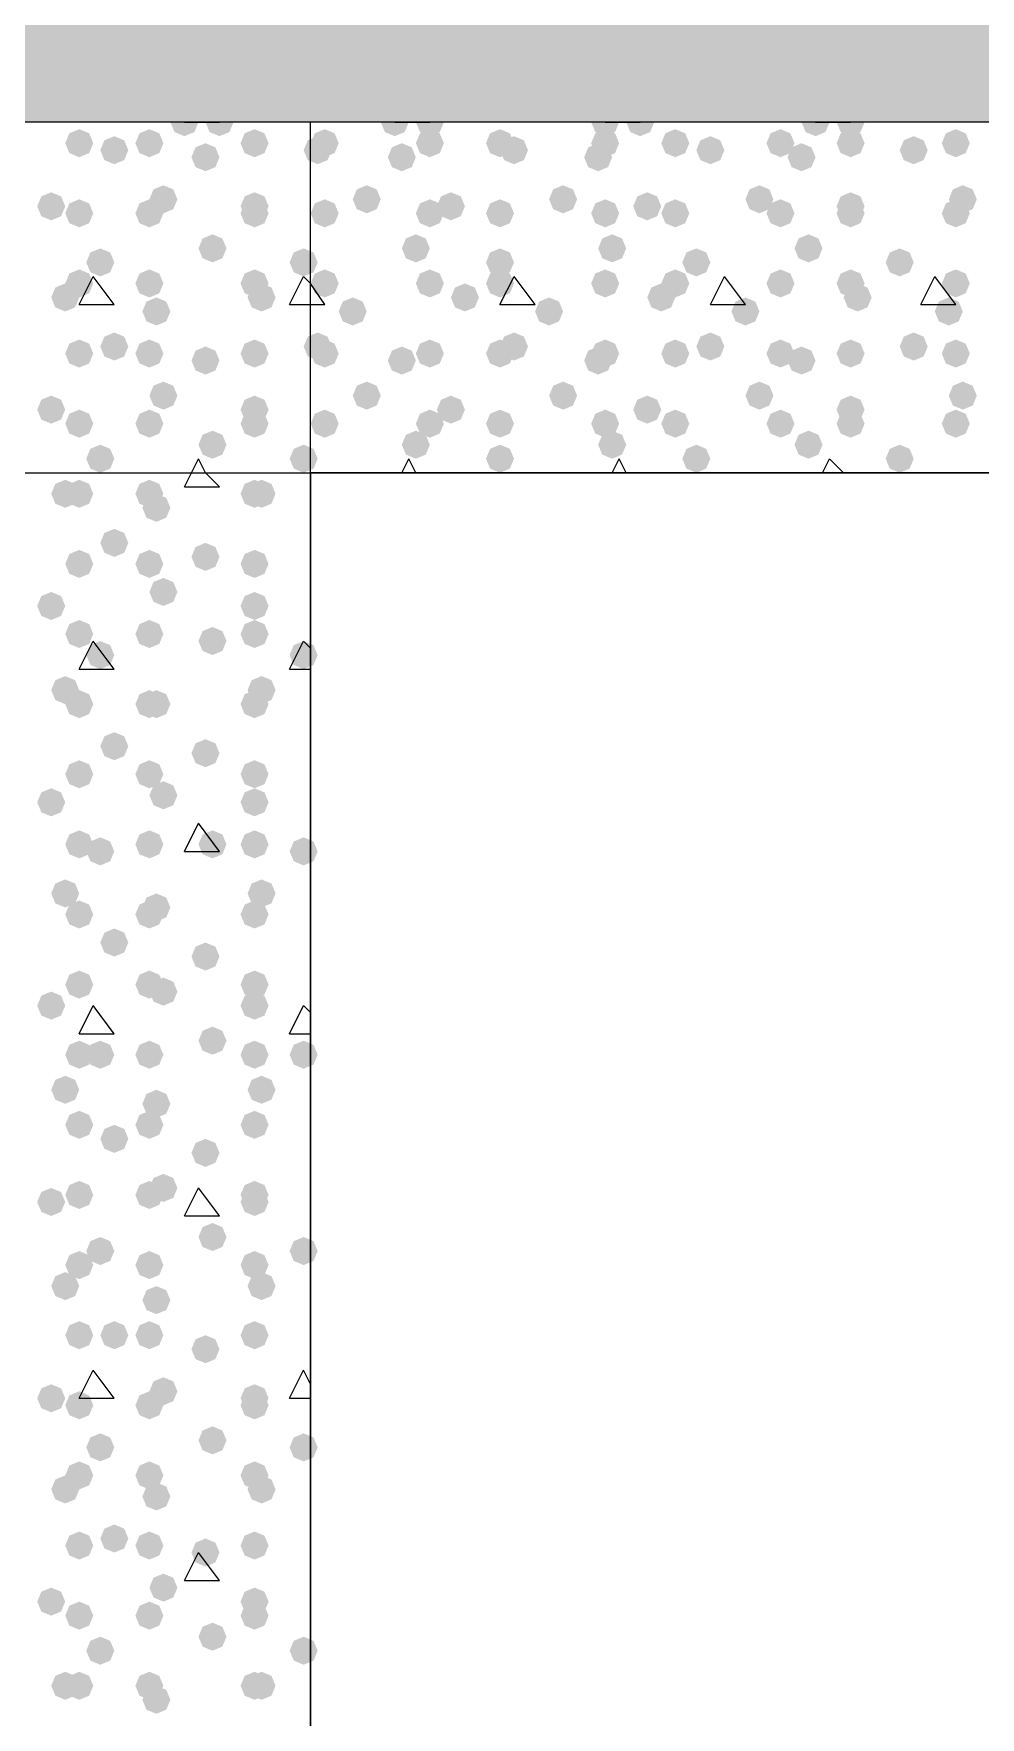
# Model space of a CAD drawing. Header units: millimetres. Extents: x 0 to 420, y 0 to 297.
# Drawn here: x 195.35 to 201.06, y 195.35 to 205.51 of the extents above; entities that cross this region are included whole.
import ezdxf

# ---------------------------------------------------------------- set-up
doc = ezdxf.new("R2010")
doc.units = ezdxf.units.MM
doc.layers.get('0').update_dxf_attribs({"linetype": 'CONTINUOUS'})

msp = doc.modelspace()

# ---------------------------------------------------------------- hatches: boundary and pattern name
at = {"true_color": 0x000008}
h = msp.add_hatch(color=0, dxfattribs=at)
h.paths.add_polyline_path([(379.603, 224.070333), (33.528, 224.070333), (379.603, 204.978)], flags=0)
h.paths.add_polyline_path([(33.528, 224.070333), (379.603, 204.978), (33.528, 204.978)], flags=0)
at = {"true_color": 0x000007}
for points in [[(196.342, 204.978), (196.317129, 204.918204), (196.257333, 204.893333), (196.197538, 204.918204), (196.172667, 204.978), (196.197537, 205.037796), (196.257333, 205.062667), (196.317129, 205.037796)], [(196.553667, 204.978), (196.528796, 204.918204), (196.469, 204.893333), (196.409204, 204.918204), (196.384333, 204.978), (196.409204, 205.037796), (196.469, 205.062667), (196.528796, 205.037796)], [(195.707, 204.851), (195.682129, 204.791204), (195.622333, 204.766333), (195.562537, 204.791204), (195.537667, 204.851), (195.562537, 204.910796), (195.622333, 204.935667), (195.682129, 204.910796)], [(196.130333, 204.851), (196.105462, 204.791204), (196.045667, 204.766333), (195.985871, 204.791204), (195.961, 204.851), (195.985871, 204.910796), (196.045667, 204.935667), (196.105462, 204.910796)], [(196.765333, 204.851), (196.740462, 204.791204), (196.680667, 204.766333), (196.620871, 204.791204), (196.596, 204.851), (196.620871, 204.910796), (196.680667, 204.935667), (196.740462, 204.910796)], [(195.918667, 204.808667), (195.893796, 204.748871), (195.834, 204.724), (195.774204, 204.748871), (195.749333, 204.808667), (195.774204, 204.868462), (195.834, 204.893333), (195.893796, 204.868463)], [(196.469, 204.766333), (196.444129, 204.706537), (196.384333, 204.681667), (196.324538, 204.706537), (196.299667, 204.766333), (196.324537, 204.826129), (196.384333, 204.851), (196.444129, 204.826129)], [(195.537667, 204.47), (195.512796, 204.410204), (195.453, 204.385333), (195.393204, 204.410204), (195.368333, 204.47), (195.393204, 204.529796), (195.453, 204.554667), (195.512796, 204.529796)], [(196.215, 204.512333), (196.190129, 204.452537), (196.130333, 204.427667), (196.070538, 204.452537), (196.045667, 204.512333), (196.070537, 204.572129), (196.130333, 204.597), (196.190129, 204.572129)], [(196.765333, 204.47), (196.740462, 204.410204), (196.680667, 204.385333), (196.620871, 204.410204), (196.596, 204.47), (196.620871, 204.529796), (196.680667, 204.554667), (196.740462, 204.529796)], [(195.707, 204.427667), (195.682129, 204.367871), (195.622333, 204.343), (195.562537, 204.367871), (195.537667, 204.427667), (195.562537, 204.487462), (195.622333, 204.512333), (195.682129, 204.487463)], [(196.130333, 204.427667), (196.105462, 204.367871), (196.045667, 204.343), (195.985871, 204.367871), (195.961, 204.427667), (195.985871, 204.487462), (196.045667, 204.512333), (196.105462, 204.487463)], [(196.765333, 204.427667), (196.740462, 204.367871), (196.680667, 204.343), (196.620871, 204.367871), (196.596, 204.427667), (196.620871, 204.487462), (196.680667, 204.512333), (196.740462, 204.487463)], [(196.511333, 204.216), (196.486462, 204.156204), (196.426667, 204.131333), (196.366871, 204.156204), (196.342, 204.216), (196.366871, 204.275796), (196.426667, 204.300667), (196.486462, 204.275796)], [(195.834, 204.131333), (195.809129, 204.071537), (195.749333, 204.046667), (195.689538, 204.071537), (195.664667, 204.131333), (195.689537, 204.191129), (195.749333, 204.216), (195.809129, 204.191129)], [(197.061667, 204.131333), (197.036796, 204.071537), (196.977, 204.046667), (196.917204, 204.071537), (196.892333, 204.131333), (196.917204, 204.191129), (196.977, 204.216), (197.036796, 204.191129)], [(195.707, 204.004333), (195.682129, 203.944537), (195.622333, 203.919667), (195.562537, 203.944537), (195.537667, 204.004333), (195.562537, 204.064129), (195.622333, 204.089), (195.682129, 204.064129)], [(196.130333, 204.004333), (196.105462, 203.944537), (196.045667, 203.919667), (195.985871, 203.944537), (195.961, 204.004333), (195.985871, 204.064129), (196.045667, 204.089), (196.105462, 204.064129)], [(196.765333, 204.004333), (196.740462, 203.944537), (196.680667, 203.919667), (196.620871, 203.944537), (196.596, 204.004333), (196.620871, 204.064129), (196.680667, 204.089), (196.740462, 204.064129)], [(195.622333, 203.919667), (195.597463, 203.859871), (195.537667, 203.835), (195.477871, 203.859871), (195.453, 203.919667), (195.477871, 203.979462), (195.537667, 204.004333), (195.597462, 203.979463)], [(196.172667, 203.835), (196.147796, 203.775204), (196.088, 203.750333), (196.028204, 203.775204), (196.003333, 203.835), (196.028204, 203.894796), (196.088, 203.919667), (196.147796, 203.894796)], [(196.807667, 203.919667), (196.782796, 203.859871), (196.723, 203.835), (196.663204, 203.859871), (196.638333, 203.919667), (196.663204, 203.979462), (196.723, 204.004333), (196.782796, 203.979463)], [(195.707, 203.581), (195.682129, 203.521204), (195.622333, 203.496333), (195.562537, 203.521204), (195.537667, 203.581), (195.562537, 203.640796), (195.622333, 203.665667), (195.682129, 203.640796)], [(195.918667, 203.623333), (195.893796, 203.563538), (195.834, 203.538667), (195.774204, 203.563538), (195.749333, 203.623333), (195.774204, 203.683129), (195.834, 203.708), (195.893796, 203.683129)], [(196.130333, 203.581), (196.105462, 203.521204), (196.045667, 203.496333), (195.985871, 203.521204), (195.961, 203.581), (195.985871, 203.640796), (196.045667, 203.665667), (196.105462, 203.640796)], [(196.469, 203.538667), (196.444129, 203.478871), (196.384333, 203.454), (196.324538, 203.478871), (196.299667, 203.538667), (196.324537, 203.598462), (196.384333, 203.623333), (196.444129, 203.598463)], [(196.765333, 203.581), (196.740462, 203.521204), (196.680667, 203.496333), (196.620871, 203.521204), (196.596, 203.581), (196.620871, 203.640796), (196.680667, 203.665667), (196.740462, 203.640796)], [(196.215, 203.327), (196.190129, 203.267204), (196.130333, 203.242333), (196.070538, 203.267204), (196.045667, 203.327), (196.070537, 203.386796), (196.130333, 203.411667), (196.190129, 203.386796)], [(195.537667, 203.242333), (195.512796, 203.182537), (195.453, 203.157667), (195.393204, 203.182537), (195.368333, 203.242333), (195.393204, 203.302129), (195.453, 203.327), (195.512796, 203.302129)], [(196.765333, 203.242333), (196.740462, 203.182537), (196.680667, 203.157667), (196.620871, 203.182537), (196.596, 203.242333), (196.620871, 203.302129), (196.680667, 203.327), (196.740462, 203.302129)], [(195.707, 203.157667), (195.682129, 203.097871), (195.622333, 203.073), (195.562537, 203.097871), (195.537667, 203.157667), (195.562537, 203.217462), (195.622333, 203.242333), (195.682129, 203.217463)], [(196.130333, 203.157667), (196.105462, 203.097871), (196.045667, 203.073), (195.985871, 203.097871), (195.961, 203.157667), (195.985871, 203.217462), (196.045667, 203.242333), (196.105462, 203.217463)], [(196.765333, 203.157667), (196.740462, 203.097871), (196.680667, 203.073), (196.620871, 203.097871), (196.596, 203.157667), (196.620871, 203.217462), (196.680667, 203.242333), (196.740462, 203.217463)], [(196.511333, 203.030667), (196.486462, 202.970871), (196.426667, 202.946), (196.366871, 202.970871), (196.342, 203.030667), (196.366871, 203.090462), (196.426667, 203.115333), (196.486462, 203.090463)], [(195.834, 202.946), (195.809129, 202.886204), (195.749333, 202.861333), (195.689538, 202.886204), (195.664667, 202.946), (195.689537, 203.005796), (195.749333, 203.030667), (195.809129, 203.005796)], [(197.061667, 202.946), (197.036796, 202.886204), (196.977, 202.861333), (196.917204, 202.886204), (196.892333, 202.946), (196.917204, 203.005796), (196.977, 203.030667), (197.036796, 203.005796)]]:
    msp.add_hatch(color=0, dxfattribs=at).paths.add_polyline_path(points, flags=0)
at = {"true_color": 0x000008}
for points in [[(197.612, 204.978), (197.587129, 204.918204), (197.527333, 204.893333), (197.467537, 204.918204), (197.442667, 204.978), (197.467537, 205.037796), (197.527333, 205.062667), (197.587129, 205.037796)], [(197.823667, 204.978), (197.798796, 204.918204), (197.739, 204.893333), (197.679204, 204.918204), (197.654333, 204.978), (197.679204, 205.037796), (197.739, 205.062667), (197.798796, 205.037796)], [(198.882, 204.978), (198.857129, 204.918204), (198.797333, 204.893333), (198.737537, 204.918204), (198.712667, 204.978), (198.737537, 205.037796), (198.797333, 205.062667), (198.857129, 205.037796)], [(199.093667, 204.978), (199.068796, 204.918204), (199.009, 204.893333), (198.949204, 204.918204), (198.924333, 204.978), (198.949204, 205.037796), (199.009, 205.062667), (199.068796, 205.037796)], [(200.152, 204.978), (200.127129, 204.918204), (200.067333, 204.893333), (200.007538, 204.918204), (199.982667, 204.978), (200.007537, 205.037796), (200.067333, 205.062667), (200.127129, 205.037796)], [(200.363667, 204.978), (200.338796, 204.918204), (200.279, 204.893333), (200.219204, 204.918204), (200.194333, 204.978), (200.219204, 205.037796), (200.279, 205.062667), (200.338796, 205.037796)], [(197.188667, 204.851), (197.163796, 204.791204), (197.104, 204.766333), (197.044204, 204.791204), (197.019333, 204.851), (197.044204, 204.910796), (197.104, 204.935667), (197.163796, 204.910796)], [(197.823667, 204.851), (197.798796, 204.791204), (197.739, 204.766333), (197.679204, 204.791204), (197.654333, 204.851), (197.679204, 204.910796), (197.739, 204.935667), (197.798796, 204.910796)], [(198.247, 204.851), (198.222129, 204.791204), (198.162333, 204.766333), (198.102537, 204.791204), (198.077667, 204.851), (198.102537, 204.910796), (198.162333, 204.935667), (198.222129, 204.910796)], [(198.882, 204.851), (198.857129, 204.791204), (198.797333, 204.766333), (198.737537, 204.791204), (198.712667, 204.851), (198.737537, 204.910796), (198.797333, 204.935667), (198.857129, 204.910796)], [(199.305333, 204.851), (199.280462, 204.791204), (199.220667, 204.766333), (199.160871, 204.791204), (199.136, 204.851), (199.160871, 204.910796), (199.220667, 204.935667), (199.280462, 204.910796)], [(199.940333, 204.851), (199.915462, 204.791204), (199.855667, 204.766333), (199.795871, 204.791204), (199.771, 204.851), (199.795871, 204.910796), (199.855667, 204.935667), (199.915462, 204.910796)], [(200.363667, 204.851), (200.338796, 204.791204), (200.279, 204.766333), (200.219204, 204.791204), (200.194333, 204.851), (200.219204, 204.910796), (200.279, 204.935667), (200.338796, 204.910796)], [(200.998667, 204.851), (200.973796, 204.791204), (200.914, 204.766333), (200.854204, 204.791204), (200.829333, 204.851), (200.854204, 204.910796), (200.914, 204.935667), (200.973796, 204.910796)], [(197.146333, 204.808667), (197.121462, 204.748871), (197.061667, 204.724), (197.001871, 204.748871), (196.977, 204.808667), (197.001871, 204.868462), (197.061667, 204.893333), (197.121462, 204.868463)], [(197.654333, 204.766333), (197.629462, 204.706537), (197.569667, 204.681667), (197.509871, 204.706537), (197.485, 204.766333), (197.509871, 204.826129), (197.569667, 204.851), (197.629462, 204.826129)], [(198.331667, 204.808667), (198.306796, 204.748871), (198.247, 204.724), (198.187204, 204.748871), (198.162333, 204.808667), (198.187204, 204.868462), (198.247, 204.893333), (198.306796, 204.868463)], [(198.839667, 204.766333), (198.814796, 204.706537), (198.755, 204.681667), (198.695204, 204.706537), (198.670333, 204.766333), (198.695204, 204.826129), (198.755, 204.851), (198.814796, 204.826129)], [(199.517, 204.808667), (199.492129, 204.748871), (199.432333, 204.724), (199.372537, 204.748871), (199.347667, 204.808667), (199.372537, 204.868462), (199.432333, 204.893333), (199.492129, 204.868463)], [(200.067333, 204.766333), (200.042463, 204.706537), (199.982667, 204.681667), (199.922871, 204.706537), (199.898, 204.766333), (199.922871, 204.826129), (199.982667, 204.851), (200.042462, 204.826129)], [(200.744667, 204.808667), (200.719796, 204.748871), (200.66, 204.724), (200.600204, 204.748871), (200.575333, 204.808667), (200.600204, 204.868462), (200.66, 204.893333), (200.719796, 204.868463)], [(197.442667, 204.512333), (197.417796, 204.452537), (197.358, 204.427667), (197.298204, 204.452537), (197.273333, 204.512333), (197.298204, 204.572129), (197.358, 204.597), (197.417796, 204.572129)], [(197.950667, 204.47), (197.925796, 204.410204), (197.866, 204.385333), (197.806204, 204.410204), (197.781333, 204.47), (197.806204, 204.529796), (197.866, 204.554667), (197.925796, 204.529796)], [(198.628, 204.512333), (198.603129, 204.452537), (198.543333, 204.427667), (198.483538, 204.452537), (198.458667, 204.512333), (198.483537, 204.572129), (198.543333, 204.597), (198.603129, 204.572129)], [(199.136, 204.47), (199.111129, 204.410204), (199.051333, 204.385333), (198.991538, 204.410204), (198.966667, 204.47), (198.991537, 204.529796), (199.051333, 204.554667), (199.111129, 204.529796)], [(199.813333, 204.512333), (199.788462, 204.452537), (199.728667, 204.427667), (199.668871, 204.452537), (199.644, 204.512333), (199.668871, 204.572129), (199.728667, 204.597), (199.788462, 204.572129)], [(200.363667, 204.47), (200.338796, 204.410204), (200.279, 204.385333), (200.219204, 204.410204), (200.194333, 204.47), (200.219204, 204.529796), (200.279, 204.554667), (200.338796, 204.529796)], [(201.041, 204.512333), (201.016129, 204.452537), (200.956333, 204.427667), (200.896538, 204.452537), (200.871667, 204.512333), (200.896537, 204.572129), (200.956333, 204.597), (201.016129, 204.572129)], [(197.188667, 204.427667), (197.163796, 204.367871), (197.104, 204.343), (197.044204, 204.367871), (197.019333, 204.427667), (197.044204, 204.487462), (197.104, 204.512333), (197.163796, 204.487463)], [(197.823667, 204.427667), (197.798796, 204.367871), (197.739, 204.343), (197.679204, 204.367871), (197.654333, 204.427667), (197.679204, 204.487462), (197.739, 204.512333), (197.798796, 204.487463)], [(198.247, 204.427667), (198.222129, 204.367871), (198.162333, 204.343), (198.102537, 204.367871), (198.077667, 204.427667), (198.102537, 204.487462), (198.162333, 204.512333), (198.222129, 204.487463)], [(198.882, 204.427667), (198.857129, 204.367871), (198.797333, 204.343), (198.737537, 204.367871), (198.712667, 204.427667), (198.737537, 204.487462), (198.797333, 204.512333), (198.857129, 204.487463)], [(199.305333, 204.427667), (199.280462, 204.367871), (199.220667, 204.343), (199.160871, 204.367871), (199.136, 204.427667), (199.160871, 204.487462), (199.220667, 204.512333), (199.280462, 204.487463)], [(199.940333, 204.427667), (199.915462, 204.367871), (199.855667, 204.343), (199.795871, 204.367871), (199.771, 204.427667), (199.795871, 204.487462), (199.855667, 204.512333), (199.915462, 204.487463)], [(200.363667, 204.427667), (200.338796, 204.367871), (200.279, 204.343), (200.219204, 204.367871), (200.194333, 204.427667), (200.219204, 204.487462), (200.279, 204.512333), (200.338796, 204.487463)], [(200.998667, 204.427667), (200.973796, 204.367871), (200.914, 204.343), (200.854204, 204.367871), (200.829333, 204.427667), (200.854204, 204.487462), (200.914, 204.512333), (200.973796, 204.487463)], [(197.739, 204.216), (197.714129, 204.156204), (197.654333, 204.131333), (197.594538, 204.156204), (197.569667, 204.216), (197.594537, 204.275796), (197.654333, 204.300667), (197.714129, 204.275796)], [(198.924333, 204.216), (198.899463, 204.156204), (198.839667, 204.131333), (198.779871, 204.156204), (198.755, 204.216), (198.779871, 204.275796), (198.839667, 204.300667), (198.899462, 204.275796)], [(200.109667, 204.216), (200.084796, 204.156204), (200.025, 204.131333), (199.965204, 204.156204), (199.940333, 204.216), (199.965204, 204.275796), (200.025, 204.300667), (200.084796, 204.275796)], [(198.247, 204.131333), (198.222129, 204.071537), (198.162333, 204.046667), (198.102537, 204.071537), (198.077667, 204.131333), (198.102537, 204.191129), (198.162333, 204.216), (198.222129, 204.191129)], [(199.432333, 204.131333), (199.407462, 204.071537), (199.347667, 204.046667), (199.287871, 204.071537), (199.263, 204.131333), (199.287871, 204.191129), (199.347667, 204.216), (199.407462, 204.191129)], [(200.66, 204.131333), (200.635129, 204.071537), (200.575333, 204.046667), (200.515537, 204.071537), (200.490667, 204.131333), (200.515537, 204.191129), (200.575333, 204.216), (200.635129, 204.191129)], [(197.188667, 204.004333), (197.163796, 203.944537), (197.104, 203.919667), (197.044204, 203.944537), (197.019333, 204.004333), (197.044204, 204.064129), (197.104, 204.089), (197.163796, 204.064129)], [(197.823667, 204.004333), (197.798796, 203.944537), (197.739, 203.919667), (197.679204, 203.944537), (197.654333, 204.004333), (197.679204, 204.064129), (197.739, 204.089), (197.798796, 204.064129)], [(198.247, 204.004333), (198.222129, 203.944537), (198.162333, 203.919667), (198.102537, 203.944537), (198.077667, 204.004333), (198.102537, 204.064129), (198.162333, 204.089), (198.222129, 204.064129)], [(198.882, 204.004333), (198.857129, 203.944537), (198.797333, 203.919667), (198.737537, 203.944537), (198.712667, 204.004333), (198.737537, 204.064129), (198.797333, 204.089), (198.857129, 204.064129)], [(199.305333, 204.004333), (199.280462, 203.944537), (199.220667, 203.919667), (199.160871, 203.944537), (199.136, 204.004333), (199.160871, 204.064129), (199.220667, 204.089), (199.280462, 204.064129)], [(199.940333, 204.004333), (199.915462, 203.944537), (199.855667, 203.919667), (199.795871, 203.944537), (199.771, 204.004333), (199.795871, 204.064129), (199.855667, 204.089), (199.915462, 204.064129)], [(200.363667, 204.004333), (200.338796, 203.944537), (200.279, 203.919667), (200.219204, 203.944537), (200.194333, 204.004333), (200.219204, 204.064129), (200.279, 204.089), (200.338796, 204.064129)], [(200.998667, 204.004333), (200.973796, 203.944537), (200.914, 203.919667), (200.854204, 203.944537), (200.829333, 204.004333), (200.854204, 204.064129), (200.914, 204.089), (200.973796, 204.064129)], [(197.358, 203.835), (197.333129, 203.775204), (197.273333, 203.750333), (197.213538, 203.775204), (197.188667, 203.835), (197.213537, 203.894796), (197.273333, 203.919667), (197.333129, 203.894796)], [(198.035333, 203.919667), (198.010462, 203.859871), (197.950667, 203.835), (197.890871, 203.859871), (197.866, 203.919667), (197.890871, 203.979462), (197.950667, 204.004333), (198.010462, 203.979463)], [(198.543333, 203.835), (198.518463, 203.775204), (198.458667, 203.750333), (198.398871, 203.775204), (198.374, 203.835), (198.398871, 203.894796), (198.458667, 203.919667), (198.518462, 203.894796)], [(199.220667, 203.919667), (199.195796, 203.859871), (199.136, 203.835), (199.076204, 203.859871), (199.051333, 203.919667), (199.076204, 203.979462), (199.136, 204.004333), (199.195796, 203.979463)], [(199.728667, 203.835), (199.703796, 203.775204), (199.644, 203.750333), (199.584204, 203.775204), (199.559333, 203.835), (199.584204, 203.894796), (199.644, 203.919667), (199.703796, 203.894796)], [(200.406, 203.919667), (200.381129, 203.859871), (200.321333, 203.835), (200.261538, 203.859871), (200.236667, 203.919667), (200.261537, 203.979462), (200.321333, 204.004333), (200.381129, 203.979463)], [(200.956333, 203.835), (200.931462, 203.775204), (200.871667, 203.750333), (200.811871, 203.775204), (200.787, 203.835), (200.811871, 203.894796), (200.871667, 203.919667), (200.931462, 203.894796)], [(197.146333, 203.623333), (197.121462, 203.563538), (197.061667, 203.538667), (197.001871, 203.563538), (196.977, 203.623333), (197.001871, 203.683129), (197.061667, 203.708), (197.121462, 203.683129)], [(197.188667, 203.581), (197.163796, 203.521204), (197.104, 203.496333), (197.044204, 203.521204), (197.019333, 203.581), (197.044204, 203.640796), (197.104, 203.665667), (197.163796, 203.640796)], [(197.654333, 203.538667), (197.629462, 203.478871), (197.569667, 203.454), (197.509871, 203.478871), (197.485, 203.538667), (197.509871, 203.598462), (197.569667, 203.623333), (197.629462, 203.598463)], [(197.823667, 203.581), (197.798796, 203.521204), (197.739, 203.496333), (197.679204, 203.521204), (197.654333, 203.581), (197.679204, 203.640796), (197.739, 203.665667), (197.798796, 203.640796)], [(198.247, 203.581), (198.222129, 203.521204), (198.162333, 203.496333), (198.102537, 203.521204), (198.077667, 203.581), (198.102537, 203.640796), (198.162333, 203.665667), (198.222129, 203.640796)], [(198.331667, 203.623333), (198.306796, 203.563538), (198.247, 203.538667), (198.187204, 203.563538), (198.162333, 203.623333), (198.187204, 203.683129), (198.247, 203.708), (198.306796, 203.683129)], [(198.839667, 203.538667), (198.814796, 203.478871), (198.755, 203.454), (198.695204, 203.478871), (198.670333, 203.538667), (198.695204, 203.598462), (198.755, 203.623333), (198.814796, 203.598463)], [(198.882, 203.581), (198.857129, 203.521204), (198.797333, 203.496333), (198.737537, 203.521204), (198.712667, 203.581), (198.737537, 203.640796), (198.797333, 203.665667), (198.857129, 203.640796)], [(199.305333, 203.581), (199.280462, 203.521204), (199.220667, 203.496333), (199.160871, 203.521204), (199.136, 203.581), (199.160871, 203.640796), (199.220667, 203.665667), (199.280462, 203.640796)], [(199.517, 203.623333), (199.492129, 203.563538), (199.432333, 203.538667), (199.372537, 203.563538), (199.347667, 203.623333), (199.372537, 203.683129), (199.432333, 203.708), (199.492129, 203.683129)], [(199.940333, 203.581), (199.915462, 203.521204), (199.855667, 203.496333), (199.795871, 203.521204), (199.771, 203.581), (199.795871, 203.640796), (199.855667, 203.665667), (199.915462, 203.640796)], [(200.067333, 203.538667), (200.042463, 203.478871), (199.982667, 203.454), (199.922871, 203.478871), (199.898, 203.538667), (199.922871, 203.598462), (199.982667, 203.623333), (200.042462, 203.598463)], [(200.363667, 203.581), (200.338796, 203.521204), (200.279, 203.496333), (200.219204, 203.521204), (200.194333, 203.581), (200.219204, 203.640796), (200.279, 203.665667), (200.338796, 203.640796)], [(200.744667, 203.623333), (200.719796, 203.563538), (200.66, 203.538667), (200.600204, 203.563538), (200.575333, 203.623333), (200.600204, 203.683129), (200.66, 203.708), (200.719796, 203.683129)], [(200.998667, 203.581), (200.973796, 203.521204), (200.914, 203.496333), (200.854204, 203.521204), (200.829333, 203.581), (200.854204, 203.640796), (200.914, 203.665667), (200.973796, 203.640796)], [(197.442667, 203.327), (197.417796, 203.267204), (197.358, 203.242333), (197.298204, 203.267204), (197.273333, 203.327), (197.298204, 203.386796), (197.358, 203.411667), (197.417796, 203.386796)], [(198.628, 203.327), (198.603129, 203.267204), (198.543333, 203.242333), (198.483538, 203.267204), (198.458667, 203.327), (198.483537, 203.386796), (198.543333, 203.411667), (198.603129, 203.386796)], [(199.813333, 203.327), (199.788462, 203.267204), (199.728667, 203.242333), (199.668871, 203.267204), (199.644, 203.327), (199.668871, 203.386796), (199.728667, 203.411667), (199.788462, 203.386796)], [(201.041, 203.327), (201.016129, 203.267204), (200.956333, 203.242333), (200.896538, 203.267204), (200.871667, 203.327), (200.896537, 203.386796), (200.956333, 203.411667), (201.016129, 203.386796)], [(197.950667, 203.242333), (197.925796, 203.182537), (197.866, 203.157667), (197.806204, 203.182537), (197.781333, 203.242333), (197.806204, 203.302129), (197.866, 203.327), (197.925796, 203.302129)], [(199.136, 203.242333), (199.111129, 203.182537), (199.051333, 203.157667), (198.991538, 203.182537), (198.966667, 203.242333), (198.991537, 203.302129), (199.051333, 203.327), (199.111129, 203.302129)], [(200.363667, 203.242333), (200.338796, 203.182537), (200.279, 203.157667), (200.219204, 203.182537), (200.194333, 203.242333), (200.219204, 203.302129), (200.279, 203.327), (200.338796, 203.302129)], [(197.188667, 203.157667), (197.163796, 203.097871), (197.104, 203.073), (197.044204, 203.097871), (197.019333, 203.157667), (197.044204, 203.217462), (197.104, 203.242333), (197.163796, 203.217463)], [(197.823667, 203.157667), (197.798796, 203.097871), (197.739, 203.073), (197.679204, 203.097871), (197.654333, 203.157667), (197.679204, 203.217462), (197.739, 203.242333), (197.798796, 203.217463)], [(198.247, 203.157667), (198.222129, 203.097871), (198.162333, 203.073), (198.102537, 203.097871), (198.077667, 203.157667), (198.102537, 203.217462), (198.162333, 203.242333), (198.222129, 203.217463)], [(198.882, 203.157667), (198.857129, 203.097871), (198.797333, 203.073), (198.737537, 203.097871), (198.712667, 203.157667), (198.737537, 203.217462), (198.797333, 203.242333), (198.857129, 203.217463)], [(199.305333, 203.157667), (199.280462, 203.097871), (199.220667, 203.073), (199.160871, 203.097871), (199.136, 203.157667), (199.160871, 203.217462), (199.220667, 203.242333), (199.280462, 203.217463)], [(199.940333, 203.157667), (199.915462, 203.097871), (199.855667, 203.073), (199.795871, 203.097871), (199.771, 203.157667), (199.795871, 203.217462), (199.855667, 203.242333), (199.915462, 203.217463)], [(200.363667, 203.157667), (200.338796, 203.097871), (200.279, 203.073), (200.219204, 203.097871), (200.194333, 203.157667), (200.219204, 203.217462), (200.279, 203.242333), (200.338796, 203.217463)], [(200.998667, 203.157667), (200.973796, 203.097871), (200.914, 203.073), (200.854204, 203.097871), (200.829333, 203.157667), (200.854204, 203.217462), (200.914, 203.242333), (200.973796, 203.217463)], [(197.739, 203.030667), (197.714129, 202.970871), (197.654333, 202.946), (197.594538, 202.970871), (197.569667, 203.030667), (197.594537, 203.090462), (197.654333, 203.115333), (197.714129, 203.090463)], [(198.924333, 203.030667), (198.899463, 202.970871), (198.839667, 202.946), (198.779871, 202.970871), (198.755, 203.030667), (198.779871, 203.090462), (198.839667, 203.115333), (198.899462, 203.090463)], [(200.109667, 203.030667), (200.084796, 202.970871), (200.025, 202.946), (199.965204, 202.970871), (199.940333, 203.030667), (199.965204, 203.090462), (200.025, 203.115333), (200.084796, 203.090463)], [(198.247, 202.946), (198.222129, 202.886204), (198.162333, 202.861333), (198.102537, 202.886204), (198.077667, 202.946), (198.102537, 203.005796), (198.162333, 203.030667), (198.222129, 203.005796)], [(199.432333, 202.946), (199.407462, 202.886204), (199.347667, 202.861333), (199.287871, 202.886204), (199.263, 202.946), (199.287871, 203.005796), (199.347667, 203.030667), (199.407462, 203.005796)], [(200.66, 202.946), (200.635129, 202.886204), (200.575333, 202.861333), (200.515537, 202.886204), (200.490667, 202.946), (200.515537, 203.005796), (200.575333, 203.030667), (200.635129, 203.005796)], [(195.622333, 202.734333), (195.597463, 202.674537), (195.537667, 202.649667), (195.477871, 202.674537), (195.453, 202.734333), (195.477871, 202.794129), (195.537667, 202.819), (195.597462, 202.794129)], [(195.707, 202.734333), (195.682129, 202.674537), (195.622333, 202.649667), (195.562537, 202.674537), (195.537667, 202.734333), (195.562537, 202.794129), (195.622333, 202.819), (195.682129, 202.794129)], [(196.130333, 202.734333), (196.105462, 202.674537), (196.045667, 202.649667), (195.985871, 202.674537), (195.961, 202.734333), (195.985871, 202.794129), (196.045667, 202.819), (196.105462, 202.794129)], [(196.765333, 202.734333), (196.740462, 202.674537), (196.680667, 202.649667), (196.620871, 202.674537), (196.596, 202.734333), (196.620871, 202.794129), (196.680667, 202.819), (196.740462, 202.794129)], [(196.807667, 202.734333), (196.782796, 202.674537), (196.723, 202.649667), (196.663204, 202.674537), (196.638333, 202.734333), (196.663204, 202.794129), (196.723, 202.819), (196.782796, 202.794129)], [(196.172667, 202.649667), (196.147796, 202.589871), (196.088, 202.565), (196.028204, 202.589871), (196.003333, 202.649667), (196.028204, 202.709462), (196.088, 202.734333), (196.147796, 202.709463)], [(195.918667, 202.438), (195.893796, 202.378204), (195.834, 202.353333), (195.774204, 202.378204), (195.749333, 202.438), (195.774204, 202.497796), (195.834, 202.522667), (195.893796, 202.497796)], [(195.707, 202.311), (195.682129, 202.251204), (195.622333, 202.226333), (195.562537, 202.251204), (195.537667, 202.311), (195.562537, 202.370796), (195.622333, 202.395667), (195.682129, 202.370796)], [(196.130333, 202.311), (196.105462, 202.251204), (196.045667, 202.226333), (195.985871, 202.251204), (195.961, 202.311), (195.985871, 202.370796), (196.045667, 202.395667), (196.105462, 202.370796)], [(196.469, 202.353333), (196.444129, 202.293537), (196.384333, 202.268667), (196.324538, 202.293537), (196.299667, 202.353333), (196.324537, 202.413129), (196.384333, 202.438), (196.444129, 202.413129)], [(196.765333, 202.311), (196.740462, 202.251204), (196.680667, 202.226333), (196.620871, 202.251204), (196.596, 202.311), (196.620871, 202.370796), (196.680667, 202.395667), (196.740462, 202.370796)], [(196.215, 202.141667), (196.190129, 202.081871), (196.130333, 202.057), (196.070538, 202.081871), (196.045667, 202.141667), (196.070537, 202.201462), (196.130333, 202.226333), (196.190129, 202.201463)], [(195.537667, 202.057), (195.512796, 201.997204), (195.453, 201.972333), (195.393204, 201.997204), (195.368333, 202.057), (195.393204, 202.116796), (195.453, 202.141667), (195.512796, 202.116796)], [(196.765333, 202.057), (196.740462, 201.997204), (196.680667, 201.972333), (196.620871, 201.997204), (196.596, 202.057), (196.620871, 202.116796), (196.680667, 202.141667), (196.740462, 202.116796)], [(195.707, 201.887667), (195.682129, 201.827871), (195.622333, 201.803), (195.562537, 201.827871), (195.537667, 201.887667), (195.562537, 201.947462), (195.622333, 201.972333), (195.682129, 201.947463)], [(196.130333, 201.887667), (196.105462, 201.827871), (196.045667, 201.803), (195.985871, 201.827871), (195.961, 201.887667), (195.985871, 201.947462), (196.045667, 201.972333), (196.105462, 201.947463)], [(196.511333, 201.845333), (196.486462, 201.785537), (196.426667, 201.760667), (196.366871, 201.785537), (196.342, 201.845333), (196.366871, 201.905129), (196.426667, 201.93), (196.486462, 201.905129)], [(196.765333, 201.887667), (196.740462, 201.827871), (196.680667, 201.803), (196.620871, 201.827871), (196.596, 201.887667), (196.620871, 201.947462), (196.680667, 201.972333), (196.740462, 201.947463)], [(195.834, 201.760667), (195.809129, 201.700871), (195.749333, 201.676), (195.689538, 201.700871), (195.664667, 201.760667), (195.689537, 201.820462), (195.749333, 201.845333), (195.809129, 201.820463)], [(197.061667, 201.760667), (197.036796, 201.700871), (196.977, 201.676), (196.917204, 201.700871), (196.892333, 201.760667), (196.917204, 201.820462), (196.977, 201.845333), (197.036796, 201.820463)], [(195.622333, 201.549), (195.597463, 201.489204), (195.537667, 201.464333), (195.477871, 201.489204), (195.453, 201.549), (195.477871, 201.608796), (195.537667, 201.633667), (195.597462, 201.608796)], [(196.807667, 201.549), (196.782796, 201.489204), (196.723, 201.464333), (196.663204, 201.489204), (196.638333, 201.549), (196.663204, 201.608796), (196.723, 201.633667), (196.782796, 201.608796)], [(195.707, 201.464333), (195.682129, 201.404538), (195.622333, 201.379667), (195.562537, 201.404538), (195.537667, 201.464333), (195.562537, 201.524129), (195.622333, 201.549), (195.682129, 201.524129)], [(196.130333, 201.464333), (196.105462, 201.404538), (196.045667, 201.379667), (195.985871, 201.404538), (195.961, 201.464333), (195.985871, 201.524129), (196.045667, 201.549), (196.105462, 201.524129)], [(196.172667, 201.464333), (196.147796, 201.404538), (196.088, 201.379667), (196.028204, 201.404538), (196.003333, 201.464333), (196.028204, 201.524129), (196.088, 201.549), (196.147796, 201.524129)], [(196.765333, 201.464333), (196.740462, 201.404538), (196.680667, 201.379667), (196.620871, 201.404538), (196.596, 201.464333), (196.620871, 201.524129), (196.680667, 201.549), (196.740462, 201.524129)], [(195.918667, 201.210333), (195.893796, 201.150537), (195.834, 201.125667), (195.774204, 201.150537), (195.749333, 201.210333), (195.774204, 201.270129), (195.834, 201.295), (195.893796, 201.270129)], [(196.469, 201.168), (196.444129, 201.108204), (196.384333, 201.083333), (196.324538, 201.108204), (196.299667, 201.168), (196.324537, 201.227796), (196.384333, 201.252667), (196.444129, 201.227796)], [(195.707, 201.041), (195.682129, 200.981204), (195.622333, 200.956333), (195.562537, 200.981204), (195.537667, 201.041), (195.562537, 201.100796), (195.622333, 201.125667), (195.682129, 201.100796)], [(196.130333, 201.041), (196.105462, 200.981204), (196.045667, 200.956333), (195.985871, 200.981204), (195.961, 201.041), (195.985871, 201.100796), (196.045667, 201.125667), (196.105462, 201.100796)], [(196.765333, 201.041), (196.740462, 200.981204), (196.680667, 200.956333), (196.620871, 200.981204), (196.596, 201.041), (196.620871, 201.100796), (196.680667, 201.125667), (196.740462, 201.100796)], [(196.215, 200.914), (196.190129, 200.854204), (196.130333, 200.829333), (196.070538, 200.854204), (196.045667, 200.914), (196.070537, 200.973796), (196.130333, 200.998667), (196.190129, 200.973796)], [(195.537667, 200.871667), (195.512796, 200.811871), (195.453, 200.787), (195.393204, 200.811871), (195.368333, 200.871667), (195.393204, 200.931462), (195.453, 200.956333), (195.512796, 200.931463)], [(196.765333, 200.871667), (196.740462, 200.811871), (196.680667, 200.787), (196.620871, 200.811871), (196.596, 200.871667), (196.620871, 200.931462), (196.680667, 200.956333), (196.740462, 200.931463)], [(195.707, 200.617667), (195.682129, 200.557871), (195.622333, 200.533), (195.562537, 200.557871), (195.537667, 200.617667), (195.562537, 200.677462), (195.622333, 200.702333), (195.682129, 200.677463)], [(195.834, 200.575333), (195.809129, 200.515537), (195.749333, 200.490667), (195.689538, 200.515537), (195.664667, 200.575333), (195.689537, 200.635129), (195.749333, 200.66), (195.809129, 200.635129)], [(196.130333, 200.617667), (196.105462, 200.557871), (196.045667, 200.533), (195.985871, 200.557871), (195.961, 200.617667), (195.985871, 200.677462), (196.045667, 200.702333), (196.105462, 200.677463)], [(196.511333, 200.617667), (196.486462, 200.557871), (196.426667, 200.533), (196.366871, 200.557871), (196.342, 200.617667), (196.366871, 200.677462), (196.426667, 200.702333), (196.486462, 200.677463)], [(196.765333, 200.617667), (196.740462, 200.557871), (196.680667, 200.533), (196.620871, 200.557871), (196.596, 200.617667), (196.620871, 200.677462), (196.680667, 200.702333), (196.740462, 200.677463)], [(197.061667, 200.575333), (197.036796, 200.515537), (196.977, 200.490667), (196.917204, 200.515537), (196.892333, 200.575333), (196.917204, 200.635129), (196.977, 200.66), (197.036796, 200.635129)], [(195.622333, 200.321333), (195.597463, 200.261537), (195.537667, 200.236667), (195.477871, 200.261537), (195.453, 200.321333), (195.477871, 200.381129), (195.537667, 200.406), (195.597462, 200.381129)], [(196.807667, 200.321333), (196.782796, 200.261537), (196.723, 200.236667), (196.663204, 200.261537), (196.638333, 200.321333), (196.663204, 200.381129), (196.723, 200.406), (196.782796, 200.381129)], [(195.707, 200.194333), (195.682129, 200.134537), (195.622333, 200.109667), (195.562537, 200.134537), (195.537667, 200.194333), (195.562537, 200.254129), (195.622333, 200.279), (195.682129, 200.254129)], [(196.130333, 200.194333), (196.105462, 200.134537), (196.045667, 200.109667), (195.985871, 200.134537), (195.961, 200.194333), (195.985871, 200.254129), (196.045667, 200.279), (196.105462, 200.254129)], [(196.172667, 200.236667), (196.147796, 200.176871), (196.088, 200.152), (196.028204, 200.176871), (196.003333, 200.236667), (196.028204, 200.296462), (196.088, 200.321333), (196.147796, 200.296463)], [(196.765333, 200.194333), (196.740462, 200.134537), (196.680667, 200.109667), (196.620871, 200.134537), (196.596, 200.194333), (196.620871, 200.254129), (196.680667, 200.279), (196.740462, 200.254129)], [(195.918667, 200.025), (195.893796, 199.965204), (195.834, 199.940333), (195.774204, 199.965204), (195.749333, 200.025), (195.774204, 200.084796), (195.834, 200.109667), (195.893796, 200.084796)], [(196.469, 199.940333), (196.444129, 199.880537), (196.384333, 199.855667), (196.324538, 199.880537), (196.299667, 199.940333), (196.324537, 200.000129), (196.384333, 200.025), (196.444129, 200.000129)], [(195.707, 199.771), (195.682129, 199.711204), (195.622333, 199.686333), (195.562537, 199.711204), (195.537667, 199.771), (195.562537, 199.830796), (195.622333, 199.855667), (195.682129, 199.830796)], [(196.130333, 199.771), (196.105462, 199.711204), (196.045667, 199.686333), (195.985871, 199.711204), (195.961, 199.771), (195.985871, 199.830796), (196.045667, 199.855667), (196.105462, 199.830796)], [(196.765333, 199.771), (196.740462, 199.711204), (196.680667, 199.686333), (196.620871, 199.711204), (196.596, 199.771), (196.620871, 199.830796), (196.680667, 199.855667), (196.740462, 199.830796)], [(196.215, 199.728667), (196.190129, 199.668871), (196.130333, 199.644), (196.070538, 199.668871), (196.045667, 199.728667), (196.070537, 199.788462), (196.130333, 199.813333), (196.190129, 199.788463)], [(195.537667, 199.644), (195.512796, 199.584204), (195.453, 199.559333), (195.393204, 199.584204), (195.368333, 199.644), (195.393204, 199.703796), (195.453, 199.728667), (195.512796, 199.703796)], [(196.765333, 199.644), (196.740462, 199.584204), (196.680667, 199.559333), (196.620871, 199.584204), (196.596, 199.644), (196.620871, 199.703796), (196.680667, 199.728667), (196.740462, 199.703796)], [(196.511333, 199.432333), (196.486462, 199.372537), (196.426667, 199.347667), (196.366871, 199.372537), (196.342, 199.432333), (196.366871, 199.492129), (196.426667, 199.517), (196.486462, 199.492129)], [(195.707, 199.347667), (195.682129, 199.287871), (195.622333, 199.263), (195.562537, 199.287871), (195.537667, 199.347667), (195.562537, 199.407462), (195.622333, 199.432333), (195.682129, 199.407463)], [(195.834, 199.347667), (195.809129, 199.287871), (195.749333, 199.263), (195.689538, 199.287871), (195.664667, 199.347667), (195.689537, 199.407462), (195.749333, 199.432333), (195.809129, 199.407463)], [(196.130333, 199.347667), (196.105462, 199.287871), (196.045667, 199.263), (195.985871, 199.287871), (195.961, 199.347667), (195.985871, 199.407462), (196.045667, 199.432333), (196.105462, 199.407463)], [(196.765333, 199.347667), (196.740462, 199.287871), (196.680667, 199.263), (196.620871, 199.287871), (196.596, 199.347667), (196.620871, 199.407462), (196.680667, 199.432333), (196.740462, 199.407463)], [(197.061667, 199.347667), (197.036796, 199.287871), (196.977, 199.263), (196.917204, 199.287871), (196.892333, 199.347667), (196.917204, 199.407462), (196.977, 199.432333), (197.036796, 199.407463)], [(195.622333, 199.136), (195.597463, 199.076204), (195.537667, 199.051333), (195.477871, 199.076204), (195.453, 199.136), (195.477871, 199.195796), (195.537667, 199.220667), (195.597462, 199.195796)], [(196.172667, 199.051333), (196.147796, 198.991537), (196.088, 198.966667), (196.028204, 198.991537), (196.003333, 199.051333), (196.028204, 199.111129), (196.088, 199.136), (196.147796, 199.111129)], [(196.807667, 199.136), (196.782796, 199.076204), (196.723, 199.051333), (196.663204, 199.076204), (196.638333, 199.136), (196.663204, 199.195796), (196.723, 199.220667), (196.782796, 199.195796)], [(195.707, 198.924333), (195.682129, 198.864537), (195.622333, 198.839667), (195.562537, 198.864537), (195.537667, 198.924333), (195.562537, 198.984129), (195.622333, 199.009), (195.682129, 198.984129)], [(196.130333, 198.924333), (196.105462, 198.864537), (196.045667, 198.839667), (195.985871, 198.864537), (195.961, 198.924333), (195.985871, 198.984129), (196.045667, 199.009), (196.105462, 198.984129)], [(196.765333, 198.924333), (196.740462, 198.864537), (196.680667, 198.839667), (196.620871, 198.864537), (196.596, 198.924333), (196.620871, 198.984129), (196.680667, 199.009), (196.740462, 198.984129)], [(195.918667, 198.839667), (195.893796, 198.779871), (195.834, 198.755), (195.774204, 198.779871), (195.749333, 198.839667), (195.774204, 198.899462), (195.834, 198.924333), (195.893796, 198.899463)], [(196.469, 198.755), (196.444129, 198.695204), (196.384333, 198.670333), (196.324538, 198.695204), (196.299667, 198.755), (196.324537, 198.814796), (196.384333, 198.839667), (196.444129, 198.814796)], [(196.215, 198.543333), (196.190129, 198.483537), (196.130333, 198.458667), (196.070538, 198.483537), (196.045667, 198.543333), (196.070537, 198.603129), (196.130333, 198.628), (196.190129, 198.603129)], [(195.537667, 198.458667), (195.512796, 198.398871), (195.453, 198.374), (195.393204, 198.398871), (195.368333, 198.458667), (195.393204, 198.518462), (195.453, 198.543333), (195.512796, 198.518463)], [(195.707, 198.501), (195.682129, 198.441204), (195.622333, 198.416333), (195.562537, 198.441204), (195.537667, 198.501), (195.562537, 198.560796), (195.622333, 198.585667), (195.682129, 198.560796)], [(196.130333, 198.501), (196.105462, 198.441204), (196.045667, 198.416333), (195.985871, 198.441204), (195.961, 198.501), (195.985871, 198.560796), (196.045667, 198.585667), (196.105462, 198.560796)], [(196.765333, 198.501), (196.740462, 198.441204), (196.680667, 198.416333), (196.620871, 198.441204), (196.596, 198.501), (196.620871, 198.560796), (196.680667, 198.585667), (196.740462, 198.560796)], [(196.765333, 198.458667), (196.740462, 198.398871), (196.680667, 198.374), (196.620871, 198.398871), (196.596, 198.458667), (196.620871, 198.518462), (196.680667, 198.543333), (196.740462, 198.518463)], [(196.511333, 198.247), (196.486462, 198.187204), (196.426667, 198.162333), (196.366871, 198.187204), (196.342, 198.247), (196.366871, 198.306796), (196.426667, 198.331667), (196.486462, 198.306796)], [(195.834, 198.162333), (195.809129, 198.102537), (195.749333, 198.077667), (195.689538, 198.102537), (195.664667, 198.162333), (195.689537, 198.222129), (195.749333, 198.247), (195.809129, 198.222129)], [(197.061667, 198.162333), (197.036796, 198.102537), (196.977, 198.077667), (196.917204, 198.102537), (196.892333, 198.162333), (196.917204, 198.222129), (196.977, 198.247), (197.036796, 198.222129)], [(195.707, 198.077667), (195.682129, 198.017871), (195.622333, 197.993), (195.562537, 198.017871), (195.537667, 198.077667), (195.562537, 198.137462), (195.622333, 198.162333), (195.682129, 198.137463)], [(196.130333, 198.077667), (196.105462, 198.017871), (196.045667, 197.993), (195.985871, 198.017871), (195.961, 198.077667), (195.985871, 198.137462), (196.045667, 198.162333), (196.105462, 198.137463)], [(196.765333, 198.077667), (196.740462, 198.017871), (196.680667, 197.993), (196.620871, 198.017871), (196.596, 198.077667), (196.620871, 198.137462), (196.680667, 198.162333), (196.740462, 198.137463)], [(195.622333, 197.950667), (195.597463, 197.890871), (195.537667, 197.866), (195.477871, 197.890871), (195.453, 197.950667), (195.477871, 198.010462), (195.537667, 198.035333), (195.597462, 198.010463)], [(196.807667, 197.950667), (196.782796, 197.890871), (196.723, 197.866), (196.663204, 197.890871), (196.638333, 197.950667), (196.663204, 198.010462), (196.723, 198.035333), (196.782796, 198.010463)], [(196.172667, 197.866), (196.147796, 197.806204), (196.088, 197.781333), (196.028204, 197.806204), (196.003333, 197.866), (196.028204, 197.925796), (196.088, 197.950667), (196.147796, 197.925796)], [(195.707, 197.654333), (195.682129, 197.594538), (195.622333, 197.569667), (195.562537, 197.594538), (195.537667, 197.654333), (195.562537, 197.714129), (195.622333, 197.739), (195.682129, 197.714129)], [(195.918667, 197.654333), (195.893796, 197.594538), (195.834, 197.569667), (195.774204, 197.594538), (195.749333, 197.654333), (195.774204, 197.714129), (195.834, 197.739), (195.893796, 197.714129)], [(196.130333, 197.654333), (196.105462, 197.594538), (196.045667, 197.569667), (195.985871, 197.594538), (195.961, 197.654333), (195.985871, 197.714129), (196.045667, 197.739), (196.105462, 197.714129)], [(196.765333, 197.654333), (196.740462, 197.594538), (196.680667, 197.569667), (196.620871, 197.594538), (196.596, 197.654333), (196.620871, 197.714129), (196.680667, 197.739), (196.740462, 197.714129)], [(196.469, 197.569667), (196.444129, 197.509871), (196.384333, 197.485), (196.324538, 197.509871), (196.299667, 197.569667), (196.324537, 197.629462), (196.384333, 197.654333), (196.444129, 197.629463)], [(195.537667, 197.273333), (195.512796, 197.213537), (195.453, 197.188667), (195.393204, 197.213537), (195.368333, 197.273333), (195.393204, 197.333129), (195.453, 197.358), (195.512796, 197.333129)], [(195.707, 197.231), (195.682129, 197.171204), (195.622333, 197.146333), (195.562537, 197.171204), (195.537667, 197.231), (195.562537, 197.290796), (195.622333, 197.315667), (195.682129, 197.290796)], [(196.130333, 197.231), (196.105462, 197.171204), (196.045667, 197.146333), (195.985871, 197.171204), (195.961, 197.231), (195.985871, 197.290796), (196.045667, 197.315667), (196.105462, 197.290796)], [(196.215, 197.315667), (196.190129, 197.255871), (196.130333, 197.231), (196.070538, 197.255871), (196.045667, 197.315667), (196.070537, 197.375462), (196.130333, 197.400333), (196.190129, 197.375463)], [(196.765333, 197.273333), (196.740462, 197.213537), (196.680667, 197.188667), (196.620871, 197.213537), (196.596, 197.273333), (196.620871, 197.333129), (196.680667, 197.358), (196.740462, 197.333129)], [(196.765333, 197.231), (196.740462, 197.171204), (196.680667, 197.146333), (196.620871, 197.171204), (196.596, 197.231), (196.620871, 197.290796), (196.680667, 197.315667), (196.740462, 197.290796)], [(196.511333, 197.019333), (196.486462, 196.959537), (196.426667, 196.934667), (196.366871, 196.959537), (196.342, 197.019333), (196.366871, 197.079129), (196.426667, 197.104), (196.486462, 197.079129)], [(195.834, 196.977), (195.809129, 196.917204), (195.749333, 196.892333), (195.689538, 196.917204), (195.664667, 196.977), (195.689537, 197.036796), (195.749333, 197.061667), (195.809129, 197.036796)], [(197.061667, 196.977), (197.036796, 196.917204), (196.977, 196.892333), (196.917204, 196.917204), (196.892333, 196.977), (196.917204, 197.036796), (196.977, 197.061667), (197.036796, 197.036796)], [(195.622333, 196.723), (195.597463, 196.663204), (195.537667, 196.638333), (195.477871, 196.663204), (195.453, 196.723), (195.477871, 196.782796), (195.537667, 196.807667), (195.597462, 196.782796)], [(195.707, 196.807667), (195.682129, 196.747871), (195.622333, 196.723), (195.562537, 196.747871), (195.537667, 196.807667), (195.562537, 196.867462), (195.622333, 196.892333), (195.682129, 196.867463)], [(196.130333, 196.807667), (196.105462, 196.747871), (196.045667, 196.723), (195.985871, 196.747871), (195.961, 196.807667), (195.985871, 196.867462), (196.045667, 196.892333), (196.105462, 196.867463)], [(196.765333, 196.807667), (196.740462, 196.747871), (196.680667, 196.723), (196.620871, 196.747871), (196.596, 196.807667), (196.620871, 196.867462), (196.680667, 196.892333), (196.740462, 196.867463)], [(196.807667, 196.723), (196.782796, 196.663204), (196.723, 196.638333), (196.663204, 196.663204), (196.638333, 196.723), (196.663204, 196.782796), (196.723, 196.807667), (196.782796, 196.782796)], [(196.172667, 196.680667), (196.147796, 196.620871), (196.088, 196.596), (196.028204, 196.620871), (196.003333, 196.680667), (196.028204, 196.740462), (196.088, 196.765333), (196.147796, 196.740463)], [(195.918667, 196.426667), (195.893796, 196.366871), (195.834, 196.342), (195.774204, 196.366871), (195.749333, 196.426667), (195.774204, 196.486462), (195.834, 196.511333), (195.893796, 196.486463)], [(195.707, 196.384333), (195.682129, 196.324537), (195.622333, 196.299667), (195.562537, 196.324537), (195.537667, 196.384333), (195.562537, 196.444129), (195.622333, 196.469), (195.682129, 196.444129)], [(196.130333, 196.384333), (196.105462, 196.324537), (196.045667, 196.299667), (195.985871, 196.324537), (195.961, 196.384333), (195.985871, 196.444129), (196.045667, 196.469), (196.105462, 196.444129)], [(196.469, 196.342), (196.444129, 196.282204), (196.384333, 196.257333), (196.324538, 196.282204), (196.299667, 196.342), (196.324537, 196.401796), (196.384333, 196.426667), (196.444129, 196.401796)], [(196.765333, 196.384333), (196.740462, 196.324537), (196.680667, 196.299667), (196.620871, 196.324537), (196.596, 196.384333), (196.620871, 196.444129), (196.680667, 196.469), (196.740462, 196.444129)], [(196.215, 196.130333), (196.190129, 196.070537), (196.130333, 196.045667), (196.070538, 196.070537), (196.045667, 196.130333), (196.070537, 196.190129), (196.130333, 196.215), (196.190129, 196.190129)], [(195.537667, 196.045667), (195.512796, 195.985871), (195.453, 195.961), (195.393204, 195.985871), (195.368333, 196.045667), (195.393204, 196.105462), (195.453, 196.130333), (195.512796, 196.105463)], [(196.765333, 196.045667), (196.740462, 195.985871), (196.680667, 195.961), (196.620871, 195.985871), (196.596, 196.045667), (196.620871, 196.105462), (196.680667, 196.130333), (196.740462, 196.105463)], [(195.707, 195.961), (195.682129, 195.901204), (195.622333, 195.876333), (195.562537, 195.901204), (195.537667, 195.961), (195.562537, 196.020796), (195.622333, 196.045667), (195.682129, 196.020796)], [(196.130333, 195.961), (196.105462, 195.901204), (196.045667, 195.876333), (195.985871, 195.901204), (195.961, 195.961), (195.985871, 196.020796), (196.045667, 196.045667), (196.105462, 196.020796)], [(196.765333, 195.961), (196.740462, 195.901204), (196.680667, 195.876333), (196.620871, 195.901204), (196.596, 195.961), (196.620871, 196.020796), (196.680667, 196.045667), (196.740462, 196.020796)], [(196.511333, 195.834), (196.486462, 195.774204), (196.426667, 195.749333), (196.366871, 195.774204), (196.342, 195.834), (196.366871, 195.893796), (196.426667, 195.918667), (196.486462, 195.893796)], [(195.834, 195.749333), (195.809129, 195.689537), (195.749333, 195.664667), (195.689538, 195.689537), (195.664667, 195.749333), (195.689537, 195.809129), (195.749333, 195.834), (195.809129, 195.809129)], [(197.061667, 195.749333), (197.036796, 195.689537), (196.977, 195.664667), (196.917204, 195.689537), (196.892333, 195.749333), (196.917204, 195.809129), (196.977, 195.834), (197.036796, 195.809129)], [(195.622333, 195.537667), (195.597463, 195.477871), (195.537667, 195.453), (195.477871, 195.477871), (195.453, 195.537667), (195.477871, 195.597462), (195.537667, 195.622333), (195.597462, 195.597463)], [(195.707, 195.537667), (195.682129, 195.477871), (195.622333, 195.453), (195.562537, 195.477871), (195.537667, 195.537667), (195.562537, 195.597462), (195.622333, 195.622333), (195.682129, 195.597463)], [(196.130333, 195.537667), (196.105462, 195.477871), (196.045667, 195.453), (195.985871, 195.477871), (195.961, 195.537667), (195.985871, 195.597462), (196.045667, 195.622333), (196.105462, 195.597463)], [(196.765333, 195.537667), (196.740462, 195.477871), (196.680667, 195.453), (196.620871, 195.477871), (196.596, 195.537667), (196.620871, 195.597462), (196.680667, 195.622333), (196.740462, 195.597463)], [(196.807667, 195.537667), (196.782796, 195.477871), (196.723, 195.453), (196.663204, 195.477871), (196.638333, 195.537667), (196.663204, 195.597462), (196.723, 195.622333), (196.782796, 195.597463)], [(196.172667, 195.453), (196.147796, 195.393204), (196.088, 195.368333), (196.028204, 195.393204), (196.003333, 195.453), (196.028204, 195.512796), (196.088, 195.537667), (196.147796, 195.512796)]]:
    msp.add_hatch(color=0, dxfattribs=at).paths.add_polyline_path(points, flags=0)

# ---------------------------------------------------------------- linework, layer by layer
at = {"color": 0, "true_color": 0x000008}
msp.add_lwpolyline([(33.528, 224.070333), (379.603, 204.978), (33.528, 204.978)], close=True, dxfattribs=at)
at = {"color": 0, "true_color": 0x000007}
for points in [[(32.469667, 183.811333), (32.469667, 160.485667), (380.661333, 160.485667), (380.661333, 183.811333), (218.228333, 183.811333), (218.228333, 204.978), (194.902667, 204.978), (194.902667, 183.811333)], [(32.469667, 183.811333), (32.469667, 160.485667), (380.661333, 160.485667), (380.661333, 183.811333), (218.228333, 183.811333), (218.228333, 204.978), (194.902667, 204.978), (194.902667, 183.811333)], [(194.902667, 204.978), (194.902667, 202.861333), (197.019333, 202.861333), (197.019333, 204.978)]]:
    msp.add_lwpolyline(points, close=True, dxfattribs=at)
for points in [[(196.257333, 204.978), (196.469, 204.978)], [(216.111667, 204.978), (197.019333, 204.978)], [(195.622333, 203.877333), (195.707, 204.046667)], [(195.834, 203.877333), (195.707, 204.046667)], [(196.892333, 203.877333), (196.977, 204.046667)], [(197.019333, 204.004333), (196.977, 204.046667)], [(195.622333, 203.877333), (195.834, 203.877333)], [(196.892333, 203.877333), (197.019333, 203.877333)], [(196.299667, 202.861333), (196.342, 202.946)], [(196.384333, 202.861333), (196.342, 202.946)], [(197.019333, 183.811333), (197.019333, 202.861333)], [(197.019333, 202.861333), (216.111667, 202.861333)]]:
    msp.add_lwpolyline(points, dxfattribs=at)
at = {"color": 0, "true_color": 0x000008}
for points in [[(197.527333, 204.978), (197.739, 204.978)], [(198.797333, 204.978), (199.009, 204.978)], [(200.067333, 204.978), (200.279, 204.978)], [(198.162333, 203.877333), (198.247, 204.046667)], [(198.374, 203.877333), (198.247, 204.046667)], [(199.432333, 203.877333), (199.517, 204.046667)], [(199.644, 203.877333), (199.517, 204.046667)], [(200.702333, 203.877333), (200.787, 204.046667)], [(200.914, 203.877333), (200.787, 204.046667)], [(197.104, 203.877333), (197.019333, 204.004333)], [(197.019333, 203.877333), (197.104, 203.877333)], [(198.162333, 203.877333), (198.374, 203.877333)], [(199.432333, 203.877333), (199.644, 203.877333)], [(200.702333, 203.877333), (200.914, 203.877333)], [(197.569667, 202.861333), (197.612, 202.946)], [(197.654333, 202.861333), (197.612, 202.946)], [(198.839667, 202.861333), (198.882, 202.946)], [(198.924333, 202.861333), (198.882, 202.946)], [(200.109667, 202.861333), (200.152, 202.946)], [(200.236667, 202.861333), (200.152, 202.946)], [(196.257333, 202.776667), (196.299667, 202.861333)], [(196.469, 202.776667), (196.384333, 202.861333)], [(196.257333, 202.776667), (196.469, 202.776667)], [(195.622333, 201.676), (195.707, 201.845333)], [(195.834, 201.676), (195.707, 201.845333)], [(196.892333, 201.676), (196.977, 201.845333)], [(197.019333, 201.803), (196.977, 201.845333)], [(195.622333, 201.676), (195.834, 201.676)], [(196.892333, 201.676), (197.019333, 201.676)], [(196.257333, 200.575333), (196.342, 200.744667)], [(196.469, 200.575333), (196.342, 200.744667)], [(196.257333, 200.575333), (196.469, 200.575333)], [(195.622333, 199.474667), (195.707, 199.644)], [(195.834, 199.474667), (195.707, 199.644)], [(196.892333, 199.474667), (196.977, 199.644)], [(197.019333, 199.601667), (196.977, 199.644)], [(195.622333, 199.474667), (195.834, 199.474667)], [(196.892333, 199.474667), (197.019333, 199.474667)], [(196.257333, 198.374), (196.342, 198.543333)], [(196.469, 198.374), (196.342, 198.543333)], [(196.257333, 198.374), (196.469, 198.374)], [(195.622333, 197.273333), (195.707, 197.442667)], [(195.834, 197.273333), (195.707, 197.442667)], [(196.892333, 197.273333), (196.977, 197.442667)], [(197.019333, 197.358), (196.977, 197.442667)], [(195.622333, 197.273333), (195.834, 197.273333)], [(196.892333, 197.273333), (197.019333, 197.273333)], [(196.257333, 196.172667), (196.342, 196.342)], [(196.469, 196.172667), (196.342, 196.342)], [(196.257333, 196.172667), (196.469, 196.172667)]]:
    msp.add_lwpolyline(points, dxfattribs=at)
at = {"color": 0, "true_color": 0x0000fd}
msp.add_lwpolyline([(34.586333, 162.602333), (378.544667, 162.602333), (378.544667, 181.694667), (216.111667, 181.694667), (216.111667, 202.861333), (197.019333, 202.861333), (197.019333, 181.694667), (34.586333, 181.694667)], close=True, dxfattribs=at)

doc.saveas('drawing.dxf')
